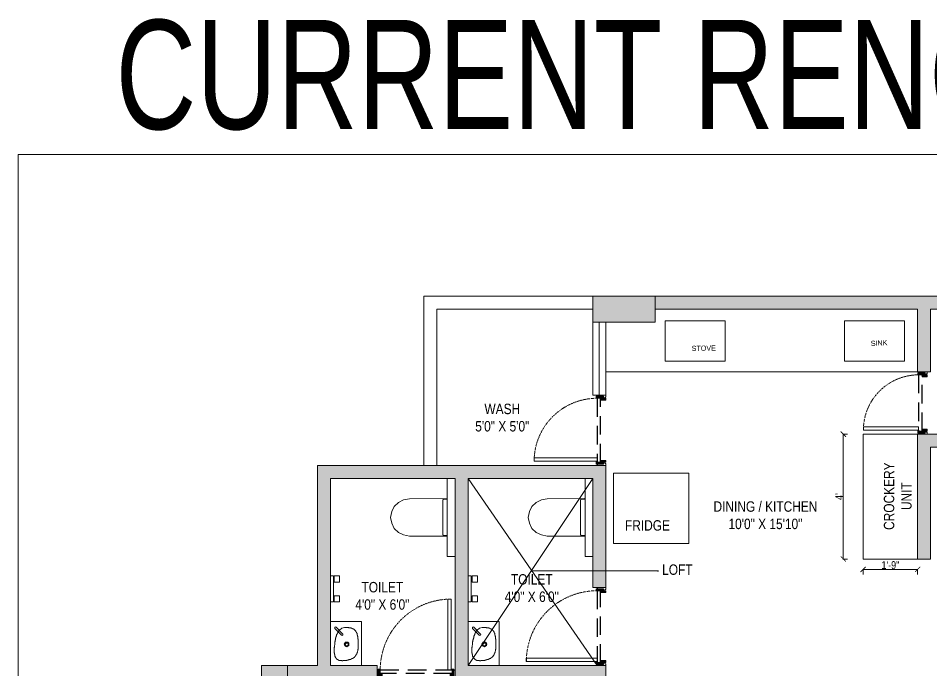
# Model space of a CAD drawing. Header units: inches. Extents: x 5190 to 13977, y 21300 to 43633.
# Drawn here: x 7759.5 to 8111, y 21903.5 to 22154.4 of the extents above; entities that cross this region are included whole.
import ezdxf
from ezdxf import colors
from ezdxf.entities.mleader import LeaderData, LeaderLine
from ezdxf.math import Vec2, Vec3

# ---------------------------------------------------------------- set-up
doc = ezdxf.new("R2010")
doc.units = ezdxf.units.IN
doc.header["$LTSCALE"] = 3
doc.header["$MEASUREMENT"] = 0
for name, pattern in [('CENTER', [2, 1.25, -0.25, 0.25, -0.25]), ('DASHED2', [0.375, 0.25, -0.125]), ('DOT2', [0.125, 0, -0.125])]:
    doc.linetypes.add(name, pattern=pattern)
for name, color, linetype, lineweight in [('A_DOOR', 135, 'Continuous', 18), ('A_FURNITURE', 251, 'Continuous', 9), ('A_TEXT', 7, 'Continuous', 18), ('A_WALL HATCH', 8, 'Continuous', 15), ('GLINE', 7, 'Continuous', 20), ('tex', 7, 'Continuous', 20)]:
    doc.layers.add(name, color=color, linetype=linetype, lineweight=lineweight)
doc.styles.add('ARIAL', font='ARIALN.TTF')
doc.styles.add('style1', font='swisscl.ttf', dxfattribs={"height": 4})
doc.dimstyles.get("Standard").update_dxf_attribs({"dimtxt": 3, "dimasz": 2, "dimexe": 0.18, "dimexo": 6, "dimgap": 0.09, "dimtad": 1, "dimdec": 1, "dimzin": 0, "dimdsep": 46, "dimlunit": 4, "dimtxsty": 'ARIAL', "dimblk": 'ARCHTICK', "dimcen": 0.09, "dimclrd": 251, "dimclre": 251, "dimadec": 0, "dimazin": 0, "dimtfac": 1, "dimtdec": 1, "dimtofl": 0, "dimtmove": 0, "dimatfit": 3, "dimfxl": 1, "dimtolj": 1, "dimtzin": 0, "dimlwd": 20, "dimlwe": 20, "dimarcsym": 0})

# ---------------------------------------------------------------- blocks, each defined once
blk = doc.blocks.new('*U32')
at = {"layer": 'A_DOOR'}
h = blk.add_hatch(color=254, dxfattribs=at)
h.paths.add_polyline_path([(32, 0), (52, 0), (52, -55), (32, -55)])
h.paths.add_polyline_path([(12, -24), (32, -24), (32, -100), (12, -100)])
h = blk.add_hatch(color=254, dxfattribs=at)
h.paths.add_polyline_path([(775.7, 0), (755.7, 0), (755.7, -55), (775.7, -55)])
h.paths.add_polyline_path([(795.7, -24), (775.7, -24), (775.7, -100), (795.7, -100)])
at = {"layer": 'A_DOOR', "color": 253}
for points in [[(12, -88), (0, -88), (0, 0), (20, 0), (20, -12), (32, -12), (32, -24), (12, -24)], [(795.7, -88), (807.7, -88), (807.7, 0), (787.7, 0), (787.7, -12), (775.7, -12), (775.7, -24), (795.7, -24)]]:
    blk.add_lwpolyline(points, close=True, dxfattribs=at)
at = {"layer": 'A_DOOR'}
for points in [[(32, 0), (52, 0), (52, -55), (32, -55)], [(775.7, 0), (755.7, 0), (755.7, -55), (775.7, -55)], [(12, -24), (32, -24), (32, -100), (12, -100)], [(42, -90), (77, -90), (77, -824.2), (42, -824.2)], [(795.7, -24), (775.7, -24), (775.7, -100), (795.7, -100)]]:
    blk.add_lwpolyline(points, close=True, dxfattribs=at)
at = {"layer": 'A_DOOR', "color": 33, "linetype": 'DASHED2', "lineweight": 25, "ltscale": 255}
blk.add_lwpolyline([(32, -90), (32, -55), (775.7, -55), (775.7, -90)], close=True, dxfattribs=at)
at = {"layer": 'A_DOOR', "color": 253}
for radius in [5, 2]:
    blk.add_circle((37, -95), radius, dxfattribs=at)
at = {"layer": 'A_DOOR', "color": 33, "linetype": 'DOT2', "lineweight": 13, "ltscale": 10}
blk.add_arc((42, -90), 733.7, 270, 0, dxfattribs=at)
blk = doc.blocks.new('FAUCET_001')
at = {"layer": 'A_FURNITURE', "linetype": 'Continuous', "lineweight": 5}
for points in [[(-124.9, 38), (-67, 38), (-67, 89.3), (-124.9, 89.3)], [(65.3, 38), (124.9, 38), (124.9, 89.3), (65.3, 89.3)], [(-124.9, 0), (124.9, 0), (124.9, 29.8), (-124.9, 29.8)]]:
    blk.add_lwpolyline(points, close=True, dxfattribs=at)
blk = doc.blocks.new('WC_001')
at = {"layer": 'A_FURNITURE', "linetype": 'Continuous', "lineweight": 5}
for points in [[(178.6, 363.9), (170.4, 420.1), (143.9, 469.7), (105.9, 512.7), (56.2, 534.2), (0, 545.8), (-54.6, 534.2), (-105.9, 512.7), (-143.9, 469.7), (-168.7, 420.1), (-181.9, 363.9)], [(-181.9, 5), (-181.9, 363.9), (-181.9, 363.9)], [(178.6, 363.9), (181.9, 5), (181.9, 0), (-181.9, 0), (-181.9, 5)], [(-160.4, 43), (-168.7, 43), (-173.7, 34.7)], [(-173.7, 0), (-173.7, 34.7)], [(-160.4, 43), (162.1, 43)], [(173.7, 34.7), (170.4, 43), (162.1, 43)], [(173.7, 34.7), (173.7, 0)]]:
    blk.add_lwpolyline(points, dxfattribs=at)
blk = doc.blocks.new('BASIN_001011')
at = {"layer": 'A_FURNITURE', "linetype": 'Continuous', "lineweight": 5}
for points in [[(-198, -198), (-203, -193), (-212, -193), (-215, -188), (-220, -188), (-220, -185), (-223, -185), (-228, -180), (-232, -180), (-232, -176), (-237, -176), (-237, -171), (-241, -171), (-245, -168), (-250, -163), (-250, -160), (-253, -160), (-253, -155), (-258, -155), (-258, -147), (-261, -147), (-261, -142), (-266, -138), (-266, -130), (-270, -130), (-270, -112), (-275, -112), (-275, -82), (-280, -79), (-280, -62), (-275, -62), (-275, -19), (-270, -16), (-270, 6), (-266, 6), (-266, 24), (-261, 27), (-261, 40), (-258, 44), (-258, 52), (-253, 57), (-253, 70), (-250, 70), (-250, 78), (-245, 78), (-245, 87), (-241, 90), (-241, 95), (-237, 100), (-237, 103), (-232, 108), (-232, 112), (-228, 112), (-223, 120), (-220, 125), (-215, 133), (-207, 138), (-203, 146), (-194, 150), (-190, 155), (-182, 158), (-174, 163), (-164, 168), (-160, 171), (-147, 176), (-139, 179), (-131, 184), (-122, 184), (-109, 188), (-88, 188), (-79, 193), (13, 193)], [(13, 193), (89, 193), (94, 188), (132, 188), (136, 184), (157, 184), (157, 179), (174, 179), (174, 176), (182, 176), (187, 171), (195, 171), (195, 168), (203, 168), (203, 163), (212, 163), (212, 158), (217, 158), (220, 155), (225, 155), (225, 150), (230, 150), (233, 146), (233, 141), (238, 141), (238, 138), (241, 138), (246, 133), (246, 130), (250, 130), (250, 125), (255, 120), (255, 116), (260, 116), (260, 112), (263, 108), (263, 100), (268, 100), (268, 90), (271, 90), (271, 78), (276, 73), (276, 62), (280, 62), (280, 35), (284, 32), (284, -36), (271, -82), (238, -122), (230, -130), (230, -133), (225, -133), (220, -138), (217, -138), (217, -142), (208, -142), (208, -147), (203, -147), (200, -150), (195, -150), (192, -155), (182, -155), (182, -160), (174, -160), (174, -163), (165, -163), (162, -168), (154, -168), (149, -171), (141, -171), (136, -176), (124, -176), (124, -180), (111, -180), (106, -185), (94, -185), (89, -188), (73, -188), (68, -193), (48, -193), (43, -198), (22, -198), (22, -201), (-8, -201), (-20, -206), (-50, -206), (-55, -209), (-144, -209), (-147, -206), (-174, -206), (-174, -201), (-190, -201), (-190, -198), (-198, -198)]]:
    blk.add_lwpolyline(points, dxfattribs=at)
at = {"layer": 'A_FURNITURE', "linetype": 'Continuous', "lineweight": -2}
for points in [[(0, -41), (18, -32), (35, -19), (38, 2), (35, 19), (18, 35), (0, 40), (-20, 35), (-33, 19), (-41, 2), (-33, -19), (-20, -32)], [(0, -27), (-8, -27), (-8, -24), (-17, -24), (-17, -19), (-20, -19), (-20, -16), (-25, -16), (-25, -11), (-30, -6), (-30, 11), (-25, 11), (-25, 19), (-20, 19), (-20, 24), (-17, 24), (-17, 27), (-8, 27), (-3, 32), (5, 32), (5, 27), (13, 27), (13, 24), (18, 24), (22, 19), (22, 14), (26, 14), (26, -11), (22, -11), (22, -19), (18, -19), (13, -24), (8, -24), (5, -27)], [(0, -24), (18, -16), (22, 2), (18, 19), (0, 24), (-17, 19), (-25, 2), (-17, -16), (0, -24), (13, -16), (22, 2), (13, 19), (0, 24), (-17, 19), (-25, 2), (-17, -16)]]:
    blk.add_lwpolyline(points, close=True, dxfattribs=at)
for points in [[(-38, 2), (-38, 11), (-33, 14), (-33, 24), (-30, 24), (-30, 27), (-25, 27), (-25, 32), (-17, 32), (-17, 35), (0, 35)], [(0, -36), (-12, -36), (-12, -32), (-20, -32), (-20, -27), (-25, -27), (-25, -24), (-30, -24), (-30, -19), (-33, -19), (-33, -11), (-38, -11), (-38, 2)], [(0, 35), (18, 35), (18, 32), (22, 32), (22, 27), (26, 27), (26, 24), (30, 24), (30, 14), (35, 14), (35, 2)], [(0, -36), (18, -32), (30, -19), (35, 2)], [(38, 2), (35, 2), (35, 2)], [(174, -65), (165, -62), (154, -65), (149, -74), (154, -87)], [(268, -198), (154, -87), (154, -87)], [(174, -65), (288, -176), (288, -176)], [(268, -198), (280, -201), (288, -198), (293, -188), (288, -176)]]:
    blk.add_lwpolyline(points, dxfattribs=at)
blk = doc.blocks.new('*U34')
at = {"layer": 'A_DOOR'}
h = blk.add_hatch(color=254, dxfattribs=at)
h.paths.add_polyline_path([(-775.7, 0), (-755.7, 0), (-755.7, -55), (-775.7, -55)])
h.paths.add_polyline_path([(-795.7, -24), (-775.7, -24), (-775.7, -100), (-795.7, -100)])
h = blk.add_hatch(color=254, dxfattribs=at)
h.paths.add_polyline_path([(-32, 0), (-52, 0), (-52, -55), (-32, -55)])
h.paths.add_polyline_path([(-12, -24), (-32, -24), (-32, -100), (-12, -100)])
at = {"layer": 'A_DOOR', "color": 253}
for points in [[(-795.7, -88), (-807.7, -88), (-807.7, 0), (-787.7, 0), (-787.7, -12), (-775.7, -12), (-775.7, -24), (-795.7, -24)], [(-12, -88), (0, -88), (0, 0), (-20, 0), (-20, -12), (-32, -12), (-32, -24), (-12, -24)]]:
    blk.add_lwpolyline(points, close=True, dxfattribs=at)
at = {"layer": 'A_DOOR'}
for points in [[(-775.7, 0), (-755.7, 0), (-755.7, -55), (-775.7, -55)], [(-32, 0), (-52, 0), (-52, -55), (-32, -55)], [(-795.7, -24), (-775.7, -24), (-775.7, -100), (-795.7, -100)], [(-42, -90), (-77, -90), (-77, -824.2), (-42, -824.2)], [(-12, -24), (-32, -24), (-32, -100), (-12, -100)]]:
    blk.add_lwpolyline(points, close=True, dxfattribs=at)
at = {"layer": 'A_DOOR', "color": 33, "linetype": 'DASHED2', "lineweight": 25, "ltscale": 255}
blk.add_lwpolyline([(-32, -90), (-32, -55), (-775.7, -55), (-775.7, -90)], close=True, dxfattribs=at)
at = {"layer": 'A_DOOR', "color": 253}
for radius in [5, 2]:
    blk.add_circle((-37, -95), radius, dxfattribs=at)
at = {"layer": 'A_DOOR', "color": 33, "linetype": 'DOT2', "lineweight": 13, "ltscale": 10}
blk.add_arc((-42, -90), 733.7, 180, 270, dxfattribs=at)
blk = doc.blocks.new('*U35')
at = {"layer": 'A_DOOR'}
h = blk.add_hatch(color=254, dxfattribs=at)
h.paths.add_polyline_path([(-694.9, 0), (-674.9, 0), (-674.9, -55), (-694.9, -55)])
h.paths.add_polyline_path([(-714.9, -24), (-694.9, -24), (-694.9, -100), (-714.9, -100)])
h = blk.add_hatch(color=254, dxfattribs=at)
h.paths.add_polyline_path([(-32, 0), (-52, 0), (-52, -55), (-32, -55)])
h.paths.add_polyline_path([(-12, -24), (-32, -24), (-32, -100), (-12, -100)])
at = {"layer": 'A_DOOR', "color": 253}
for points in [[(-714.9, -88), (-726.9, -88), (-726.9, 0), (-706.9, 0), (-706.9, -12), (-694.9, -12), (-694.9, -24), (-714.9, -24)], [(-12, -88), (0, -88), (0, 0), (-20, 0), (-20, -12), (-32, -12), (-32, -24), (-12, -24)]]:
    blk.add_lwpolyline(points, close=True, dxfattribs=at)
at = {"layer": 'A_DOOR'}
for points in [[(-694.9, 0), (-674.9, 0), (-674.9, -55), (-694.9, -55)], [(-32, 0), (-52, 0), (-52, -55), (-32, -55)], [(-714.9, -24), (-694.9, -24), (-694.9, -100), (-714.9, -100)], [(-42, -90), (-77, -90), (-77, -743.5), (-42, -743.5)], [(-12, -24), (-32, -24), (-32, -100), (-12, -100)]]:
    blk.add_lwpolyline(points, close=True, dxfattribs=at)
at = {"layer": 'A_DOOR', "color": 33, "linetype": 'DASHED2', "lineweight": 25, "ltscale": 255}
blk.add_lwpolyline([(-32, -90), (-32, -55), (-694.9, -55), (-694.9, -90)], close=True, dxfattribs=at)
at = {"layer": 'A_DOOR', "color": 253}
for radius in [5, 2]:
    blk.add_circle((-37, -95), radius, dxfattribs=at)
at = {"layer": 'A_DOOR', "color": 33, "linetype": 'DOT2', "lineweight": 13, "ltscale": 10}
blk.add_arc((-42, -90), 652.9, 180, 270, dxfattribs=at)
blk = doc.blocks.new('*U36')
at = {"layer": 'A_DOOR'}
h = blk.add_hatch(color=254, dxfattribs=at)
h.paths.add_polyline_path([(-614.2, 0), (-594.2, 0), (-594.2, -55), (-614.2, -55)])
h.paths.add_polyline_path([(-634.2, -24), (-614.2, -24), (-614.2, -100), (-634.2, -100)])
h = blk.add_hatch(color=254, dxfattribs=at)
h.paths.add_polyline_path([(-32, 0), (-52, 0), (-52, -55), (-32, -55)])
h.paths.add_polyline_path([(-12, -24), (-32, -24), (-32, -100), (-12, -100)])
at = {"layer": 'A_DOOR', "color": 253}
for points in [[(-634.2, -88), (-646.2, -88), (-646.2, 0), (-626.2, 0), (-626.2, -12), (-614.2, -12), (-614.2, -24), (-634.2, -24)], [(-12, -88), (0, -88), (0, 0), (-20, 0), (-20, -12), (-32, -12), (-32, -24), (-12, -24)]]:
    blk.add_lwpolyline(points, close=True, dxfattribs=at)
at = {"layer": 'A_DOOR'}
for points in [[(-614.2, 0), (-594.2, 0), (-594.2, -55), (-614.2, -55)], [(-32, 0), (-52, 0), (-52, -55), (-32, -55)], [(-634.2, -24), (-614.2, -24), (-614.2, -100), (-634.2, -100)], [(-42, -90), (-77, -90), (-77, -662.7), (-42, -662.7)], [(-12, -24), (-32, -24), (-32, -100), (-12, -100)]]:
    blk.add_lwpolyline(points, close=True, dxfattribs=at)
at = {"layer": 'A_DOOR', "color": 33, "linetype": 'DASHED2', "lineweight": 25, "ltscale": 255}
blk.add_lwpolyline([(-32, -90), (-32, -55), (-614.2, -55), (-614.2, -90)], close=True, dxfattribs=at)
at = {"layer": 'A_DOOR', "color": 253}
for radius in [5, 2]:
    blk.add_circle((-37, -95), radius, dxfattribs=at)
at = {"layer": 'A_DOOR', "color": 33, "linetype": 'DOT2', "lineweight": 13, "ltscale": 10}
blk.add_arc((-42, -90), 572.2, 180, 270, dxfattribs=at)
blk = doc.blocks.new('_ArchTick')
at = {"color": 0, "linetype": 'ByBlock', "const_width": 0.15}
blk.add_lwpolyline([(-0.5, -0.5), (0.5, 0.5)], dxfattribs=at)
blk = doc.blocks.new('*D52')
at = {"layer": 'Defpoints', "color": 0, "ltscale": 3, "transparency": 16777216}
for p in [(8084.61, 21946.48), (8105.61, 21946.48), (8084.61, 21942.5)]:
    blk.add_point(p, dxfattribs=at)
at = {"layer": 'GLINE', "color": 251, "lineweight": 20, "ltscale": 3, "transparency": 16777216}
blk.add_line((8105.61, 21942.5), (8084.61, 21942.5), dxfattribs=at)
at = {"layer": 'GLINE', "color": 251, "linetype": 'CENTER', "lineweight": 20, "ltscale": 3, "transparency": 16777216}
for p, q in [((8084.61, 21940.48), (8084.61, 21942.32)), ((8105.61, 21940.48), (8105.61, 21942.32))]:
    blk.add_line(p, q, dxfattribs=at)
at = {"layer": 'GLINE', "color": 251, "lineweight": 20, "ltscale": 3, "transparency": 16777216, "xscale": 2, "yscale": 2, "zscale": 2, "rotation": 180}
blk.add_blockref('_ArchTick', (8084.61, 21942.5), dxfattribs=at)
at = {"layer": 'GLINE', "color": 251, "lineweight": 20, "ltscale": 3, "transparency": 16777216, "xscale": 2, "yscale": 2, "zscale": 2}
blk.add_blockref('_ArchTick', (8105.61, 21942.5), dxfattribs=at)
at = {"layer": 'GLINE', "color": 0, "ltscale": 3, "transparency": 16777216, "insert": (8095.11, 21944.12), "char_height": 3, "attachment_point": 5, "style": 'ARIAL'}
blk.add_mtext('\\A1;1\'-9"', dxfattribs=at)
blk = doc.blocks.new('*D53')
at = {"layer": 'Defpoints', "color": 0, "ltscale": 3, "transparency": 16777216}
for p in [(8077, 21994.48), (8084.61, 21994.48), (8084.61, 21946.48)]:
    blk.add_point(p, dxfattribs=at)
at = {"layer": 'GLINE', "color": 251, "linetype": 'CENTER', "lineweight": 20, "ltscale": 3, "transparency": 16777216}
for p, q in [((8078.61, 21994.48), (8076.82, 21994.48)), ((8078.61, 21946.48), (8076.82, 21946.48))]:
    blk.add_line(p, q, dxfattribs=at)
at = {"layer": 'GLINE', "color": 251, "lineweight": 20, "ltscale": 3, "transparency": 16777216}
blk.add_line((8077, 21946.48), (8077, 21994.48), dxfattribs=at)
at = {"layer": 'GLINE', "color": 251, "lineweight": 20, "ltscale": 3, "transparency": 16777216, "xscale": 2, "yscale": 2, "zscale": 2}
for p, rotation in [((8077, 21994.48), 90), ((8077, 21946.48), 270)]:
    blk.add_blockref('_ArchTick', p, dxfattribs=dict(at, rotation=rotation))
at = {"layer": 'GLINE', "color": 0, "ltscale": 3, "transparency": 16777216, "insert": (8075.41, 21970.48), "char_height": 3, "attachment_point": 5, "rotation": 90, "style": 'ARIAL'}
blk.add_mtext("\\A1;4'", dxfattribs=at)

msp = doc.modelspace()

# ---------------------------------------------------------------- hatches: boundary and pattern name
at = {"layer": 'A_WALL HATCH', "ltscale": 3, "transparency": 33554687}
h = msp.add_hatch(color=256, dxfattribs=at)
h.dxf.hatch_style = 1
h.paths.add_polyline_path([(8230.61, 21744.48), (8235.61, 21744.48), (8235.61, 22047.48), (8230.61, 22047.48)])
h.paths.add_polyline_path([(8105.61, 21946.48), (8110.61, 21946.48), (8110.61, 21989.48), (8182.61, 21989.48), (8182.61, 21994.48), (8163.61, 21994.48), (8163.61, 22037.48), (8158.61, 22037.48), (8158.61, 21994.48), (8105.61, 21994.48)])
h.paths.add_polyline_path([(8145.61, 22037.48), (8163.61, 22037.48), (8163.61, 22042.48), (8163.61, 22047.48), (8145.61, 22047.48)])
h.paths.add_polyline_path([(8163.61, 22042.48), (8188.61, 22042.48), (8188.61, 22047.48), (8163.61, 22047.48)])
h.paths.add_polyline_path([(8004.61, 22042.48), (8105.61, 22042.48), (8105.61, 22018.48), (8110.61, 22018.48), (8110.61, 22042.48), (8145.61, 22042.48), (8145.61, 22047.48), (8004.61, 22047.48)])
h.paths.add_polyline_path([(7980.61, 22037.48), (8004.61, 22037.48), (8004.61, 22042.48), (8004.61, 22047.48), (7980.61, 22047.48)])
h.paths.add_polyline_path([(7874.61, 21905.48), (7863.11, 21905.48), (7863.11, 21900.48), (7881.61, 21900.48), (7897.61, 21900.48), (7897.61, 21903.75), (7897.61, 21905.48), (7879.61, 21905.48), (7879.61, 21922.48), (7879.61, 21977.48), (7882.61, 21977.48), (7927.61, 21977.48), (7927.61, 21900.48), (7985.61, 21900.48), (7985.61, 21905.48), (7982.34, 21905.48), (7932.61, 21905.48), (7932.61, 21922.48), (7932.61, 21977.48), (7935.61, 21977.48), (7980.61, 21977.48), (7980.61, 21935.48), (7985.61, 21935.48), (7985.61, 21982.48), (7874.61, 21982.48)])
h.paths.add_polyline_path([(7853.11, 21881.48), (7863.11, 21881.48), (7863.11, 21900.48), (7863.11, 21905.48), (7853.11, 21905.48)])
h.paths.add_polyline_path([(7855.61, 21773.48), (7860.61, 21773.48), (7860.61, 21881.48), (7855.61, 21881.48)])
h.paths.add_polyline_path([(7853.11, 21751.48), (7863.11, 21751.48), (7863.11, 21773.48), (7860.61, 21773.48), (7853.11, 21773.48)])
h.paths.add_polyline_path([(7855.61, 21727.48), (7885.86, 21727.48), (7885.86, 21756.48), (7863.11, 21756.48), (7863.11, 21751.48), (7880.86, 21751.48), (7880.86, 21732.48), (7860.61, 21732.48), (7860.61, 21751.48), (7855.61, 21751.48)])
h.paths.add_polyline_path([(7980.61, 21722.48), (7990.61, 21722.48), (7990.61, 21740.48), (7980.61, 21740.48)])
h.paths.add_polyline_path([(7980.61, 21698.48), (7990.61, 21698.48), (7990.61, 21722.48), (7980.61, 21722.48)])
h.paths.add_polyline_path([(7957.86, 21751.48), (7980.61, 21751.48), (7980.61, 21740.48), (7985.61, 21740.48), (7985.61, 21842.48), (7980.61, 21842.48), (7980.61, 21756.48), (7977.61, 21756.48), (7957.86, 21756.48)])
h.paths.add_polyline_path([(7980.61, 21842.48), (7985.61, 21842.48), (7990.61, 21842.48), (7990.61, 21864.48), (7980.61, 21864.48)])
h.paths.add_polyline_path([(8026.61, 21849.22), (8026.61, 21847.48), (8100.61, 21847.48), (8100.61, 21852.48), (8026.61, 21852.48)])
h.paths.add_polyline_path([(8100.61, 21829.48), (8110.61, 21829.48), (8110.61, 21852.48), (8100.61, 21852.48), (8100.61, 21847.48)])
h.paths.add_polyline_path([(8105.61, 21798.5), (8105.61, 21740.48), (8110.61, 21740.48), (8110.61, 21829.48), (8105.61, 21829.48)])
h.paths.add_polyline_path([(8100.61, 21698.48), (8110.61, 21698.48), (8110.61, 21722.48), (8100.61, 21722.48), (8100.61, 21708.48)])
h.paths.add_polyline_path([(8100.61, 21726.5), (8100.61, 21722.48), (8110.61, 21722.48), (8110.61, 21740.48), (8105.61, 21740.48), (8100.61, 21740.48)])

# ---------------------------------------------------------------- linework, layer by layer
at = {"layer": 'A_FURNITURE', "ltscale": 3}
msp.add_line((8105.61, 22018.48), (7985.61, 22018.48), dxfattribs=at)
for points in [[(7985.61, 22018.48), (8105.61, 22018.48), (8105.61, 22042.48), (8004.61, 22042.48), (8004.61, 22037.48), (7985.61, 22037.48)], [(8084.61, 21946.48), (8105.61, 21946.48), (8105.61, 21994.48), (8084.61, 21994.48)], [(7927.61, 21977.48), (7927.61, 21947.48), (7924.61, 21947.48), (7924.61, 21977.48)], [(7980.61, 21977.48), (7980.61, 21947.48), (7977.61, 21947.48), (7977.61, 21977.48)], [(8017.61, 21952.48), (7988.61, 21952.48), (7988.61, 21979.48), (8017.61, 21979.48)], [(7879.61, 21905.48), (7891.61, 21905.48), (7891.61, 21922.48), (7879.61, 21922.48)], [(7932.61, 21905.48), (7944.61, 21905.48), (7944.61, 21922.48), (7932.61, 21922.48)]]:
    msp.add_lwpolyline(points, close=True, dxfattribs=at)
at = {"layer": 'GLINE', "ltscale": 3}
for p, q in [((7915.61, 21982.48), (7915.61, 22047.48)), ((7915.61, 22047.48), (7980.61, 22047.48)), ((8188.61, 22047.48), (7980.61, 22047.48)), ((7980.61, 22037.48), (7980.61, 22047.48)), ((8004.61, 22037.48), (8004.61, 22047.48)), ((7980.61, 22042.48), (7920.61, 22042.48)), ((7920.61, 21982.48), (7920.61, 22042.48)), ((8105.61, 22042.48), (8004.61, 22042.48)), ((8145.61, 22042.48), (8110.61, 22042.48)), ((8110.61, 22018.48), (8110.61, 22042.48)), ((8004.61, 22037.48), (7980.61, 22037.48)), ((7980.61, 22037.48), (7980.61, 22009.48)), ((7983.11, 22009.48), (7983.11, 22037.48)), ((7985.61, 22009.48), (7985.61, 22037.48)), ((8110.61, 22018.48), (8105.61, 22018.48)), ((7985.61, 22009.48), (7980.61, 22009.48)), ((8158.61, 21994.48), (8105.61, 21994.48)), ((8105.61, 21946.48), (8105.61, 21994.48)), ((8182.61, 21989.48), (8110.61, 21989.48)), ((8110.61, 21946.48), (8110.61, 21989.48)), ((7985.61, 21982.48), (7874.61, 21982.48)), ((7874.61, 21905.48), (7874.61, 21982.48)), ((7985.61, 21935.48), (7985.61, 21982.48)), ((7927.61, 21977.48), (7879.61, 21977.48)), ((7879.61, 21905.48), (7879.61, 21977.48)), ((7927.61, 21900.48), (7927.61, 21977.48)), ((7980.61, 21977.48), (7932.61, 21977.48)), ((7932.61, 21905.48), (7932.61, 21977.48)), ((7980.61, 21935.48), (7980.61, 21977.48)), ((7985.61, 21935.48), (7980.61, 21935.48)), ((7863.11, 21905.48), (7853.11, 21905.48)), ((7874.61, 21905.48), (7855.61, 21905.48)), ((7863.11, 21881.48), (7863.11, 21905.48)), ((7897.61, 21905.48), (7879.61, 21905.48)), ((7897.61, 21900.48), (7897.61, 21905.48)), ((7985.61, 21905.48), (7932.61, 21905.48)), ((7985.61, 21900.48), (7985.61, 21905.48))]:
    msp.add_line(p, q, dxfattribs=at)
at = {"layer": 'GLINE', "color": 5, "ltscale": 3}
for p, q in [((7932.61, 21905.48), (7980.61, 21977.48)), ((7982.34, 21905.48), (7932.61, 21977.48))]:
    msp.add_line(p, q, dxfattribs=at)
at = {"layer": 'GLINE', "ltscale": 3}
for points in [[(8310.5, 21678), (7759.5, 21678), (7759.5, 22102), (8310.5, 22102)], [(8031.5, 22022.5), (8008.5, 22022.5), (8008.5, 22038), (8031.5, 22038)], [(8100.5, 22022.5), (8077.5, 22022.5), (8077.5, 22038), (8100.5, 22038)]]:
    msp.add_lwpolyline(points, close=True, dxfattribs=at)
for points in [[(8110.61, 21946.48), (8105.61, 21946.48)], [(7853.11, 21881.48), (7853.11, 21905.48)]]:
    msp.add_lwpolyline(points, dxfattribs=at)

# ---------------------------------------------------------------- block references
at = {"layer": 'A_DOOR', "xscale": 0.03714285714256512, "yscale": 0.03714285714256512, "zscale": 0.03714285714256512}
for name, p, rotation in [('*U36', (8109.33, 21994.48), 270), ('*U35', (7985.61, 21982.48), 270), ('*U34', (7985.61, 21905.48), 270), ('*U32', (7927.61, 21900.48), 180)]:
    msp.add_blockref(name, p, dxfattribs=dict(at, rotation=rotation))
at = {"layer": 'A_FURNITURE', "transparency": 33554687, "xscale": 0.04, "yscale": 0.04, "zscale": 0.04, "rotation": 90.00000000000001}
for p in [(7924.61, 21962.48), (7977.61, 21962.48)]:
    msp.add_blockref('WC_001', p, dxfattribs=at)
at = {"layer": 'A_FURNITURE', "rotation": 270}
for name, p, xscale, yscale, zscale in [('FAUCET_001', (7879.61, 21934.98), -0.04, 0.04, 0.04), ('FAUCET_001', (7932.61, 21934.98), -0.04, 0.04, 0.04), ('BASIN_001011', (7885.86, 21913.68), -0.02281623480373948, 0.02281623480373948, 0.02281623480373948), ('BASIN_001011', (7938.86, 21913.68), -0.02281623480373948, 0.02281623480373948, 0.02281623480373948)]:
    msp.add_blockref(name, p, dxfattribs=dict(at, xscale=xscale, yscale=yscale, zscale=zscale))

# ---------------------------------------------------------------- texts
at = {"layer": 'A_TEXT', "width": 53.563, "attachment_point": 1, "style": 'ARIAL'}
for s, insert, char_height, rotation in [('\\pxqc;SINK', (8063.97, 22029.03), 2, 3.1808), ('\\pxqc;STOVE', (7996.51, 22028.06), 2, 1.0119), ('\\pxqc;WASH\\P5\'0" X 5\'0"', (7918.98, 22006.19), 4, 360), ('\\pxqc;CROCKERY\\PUNIT', (8092.6, 21943.86), 4, 90), ('\\pxqc;DINING / KITCHEN\\P10\'0" X 15\'10"', (8020.25, 21968.66), 4, 360), ('\\pxqc;FRIDGE', (7974.86, 21961.4), 4, 360), ('\\pxqc;LOFT', (7986.36, 21944.4), 4, 360), ('\\pxqc;TOILET\\P4\'0" X 6\'0"', (7930.33, 21940.66), 4, 360), ('\\pxqc;TOILET\\P4\'0" X 6\'0"', (7872.83, 21937.66), 4, 360)]:
    msp.add_mtext(s, dxfattribs=dict(at, insert=insert, char_height=char_height, rotation=rotation))
at = {"layer": 'tex', "color": 1, "ltscale": 5, "style": 'style1'}
msp.add_text('CURRENT RENOVATION ', height=42, dxfattribs=at).set_placement((7796.94, 22111.75))

# ---------------------------------------------------------------- dimensions: what is measured, and where the dimension line sits
at = {"layer": 'GLINE', "ltscale": 3}
for base, p1, p2, angle, picture, middle in [((8077, 21994.48), (8084.61, 21946.48), (8084.61, 21994.48), 270, '*D53', (8075.41, 21970.48)), ((8084.61, 21942.5), (8105.61, 21946.48), (8084.61, 21946.48), 180, '*D52', (8095.11, 21944.12))]:
    dim = msp.add_linear_dim(base=base, p1=p1, p2=p2, angle=angle, dimstyle='Standard', dxfattribs=at)
    dim.commit()
    dim.dimension.update_dxf_attribs({"geometry": picture, "text_midpoint": middle})

# ---------------------------------------------------------------- leaders
at = {"layer": 'GLINE', "color": 5, "ltscale": 3}
ml = msp.add_multileader_mtext('Standard', dxfattribs=at)
ml.set_content('', color=5)
ml.set_leader_properties()
ml.build(insert=Vec2(0, 0))
ml.multileader.update_dxf_attribs({"text_right_attachment_type": 6, "dogleg_length": 0.36, "arrow_head_size": 0.18})
ctx = ml.context
ctx.base_point, ctx.char_height, ctx.arrow_head_size, ctx.landing_gap_size, ctx.plane_origin = Vec3(8005.86, 21942), 0.18, 0.18, 0.09, Vec3(7957.04, 21942.12)
ctx.right_attachment = 6
notes = []
notes.append((ctx, [(0, (1, 1, 0), (8005.5, 21942), (1, 0), 0.36, [(0, [(7957.04, 21942.12)], 0, [])])]))
ctx.mtext.insert, ctx.mtext.flow_direction = Vec3(8005.95, 21942.09), 5
for ctx, leaders in notes:
    for number, flags, end, landing, length, lines in leaders:
        leader = LeaderData()
        leader.index, (leader.has_last_leader_line, leader.has_dogleg_vector, leader.attachment_direction) = number, flags
        leader.last_leader_point, leader.dogleg_vector, leader.dogleg_length = Vec3(end), Vec3(landing), length
        for number, points, colour, breaks in lines:
            line = LeaderLine()
            line.index, line.vertices, line.color, line.breaks = number, Vec3.list(points), colors.encode_raw_color(colour), breaks
            leader.lines.append(line)
        ctx.leaders.append(leader)

doc.saveas('drawing.dxf')
